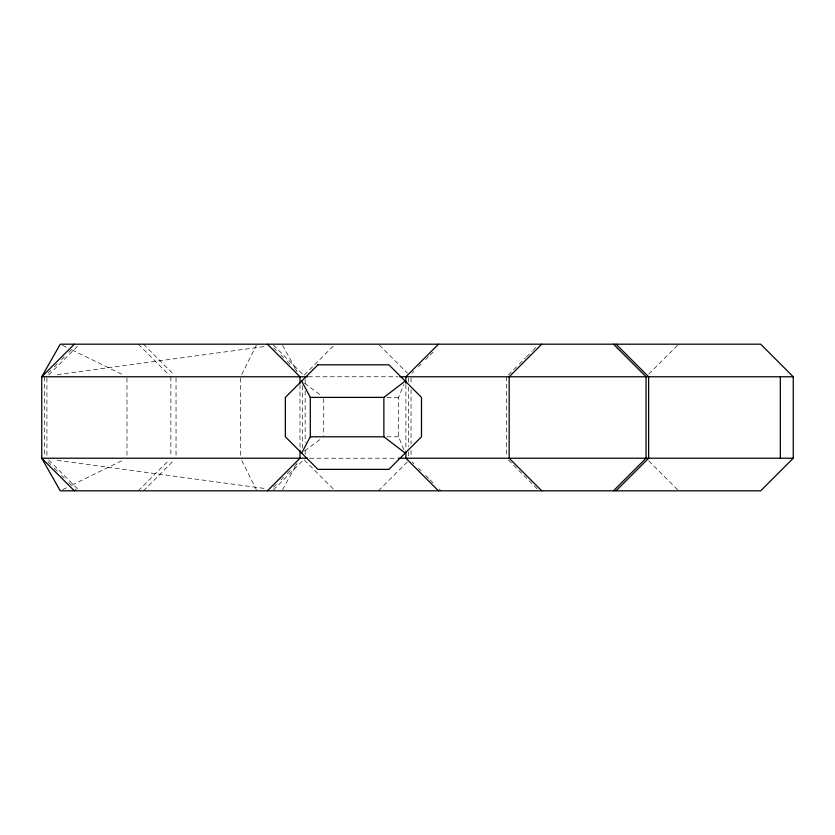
<?xml version="1.0" encoding="UTF-8"?>
<svg xmlns="http://www.w3.org/2000/svg" width="835" height="835" viewBox="0 0 835 835"><rect width="100%" height="100%" fill="white"/><g stroke="black" fill="none" stroke-linecap="round" stroke-linejoin="round"><path stroke-width="0.63" stroke-dasharray="4.17 3.13" d="M403.796 449.585L398.587 436.788L398.587 397.387L403.796 384.591M241.764 374.445L256.324 345.346M282.574 489.686L296.884 463.853M47.95 373.151L50.664 370.437M54.285 366.815L57.907 363.194M61.529 359.572L64.243 356.858M68.773 352.328L71.486 349.614M48.722 374.957L79.502 344.187M138.286 490.813L169.067 460.043M143.453 490.813L174.233 460.043M304.389 374.957L335.159 344.187M273.619 487.191L276.333 484.477M280.852 479.948L283.576 477.234M287.188 473.612L290.81 470.001M294.431 466.379L297.145 463.665M273.483 489.905L303.355 460.043M412.083 373.151L413.889 371.335M418.418 366.815L421.132 364.102M425.662 359.572L429.273 355.95M430.182 355.052L434.711 350.523M378.464 490.813L407.428 461.849M508.411 374.957L518.358 364.999M519.266 364.102L525.601 357.766M526.509 356.858L531.937 351.431M532.845 350.523L537.364 345.993M648.764 374.059L677.728 345.095M304.65 450.858L321.705 438.271M62.594 489.675L67.28 487.379M71.956 485.093L122.286 460.513M57.25 374.664L266.448 346.285M308.324 376.773L398.128 376.773M386.97 397.387L398.587 397.387M386.97 436.788L398.587 436.788M309.628 458.227L397.272 458.227M57.25 460.336L266.448 488.715M62.594 345.325L67.28 347.621M71.956 349.907L122.286 374.487M304.65 383.317L321.705 395.905M648.764 460.941L677.728 489.905M508.411 460.043L539.18 490.813M379.361 345.095L407.428 373.151M412.083 461.849L413.889 463.665M418.418 468.184L421.132 470.898M425.662 475.428L429.273 479.05M430.182 479.948L434.711 484.477M439.231 489.007L441.047 490.813M273.483 345.095L303.355 374.957M273.619 347.809L276.333 350.523M280.852 355.052L283.576 357.766M287.188 361.388L290.81 364.999M294.431 368.621L297.145 371.335M304.389 460.043L335.159 490.813M143.453 344.187L174.233 374.957M138.286 344.187L169.067 374.957M48.722 460.043L79.502 490.813M47.95 461.849L50.664 464.563M54.285 468.184L57.907 471.806M61.529 475.428L64.243 478.142M68.773 482.672L71.486 485.385M75.108 489.007L76.914 490.813M282.574 345.314L296.884 371.147M241.764 460.555L256.324 489.654M506.594 376.773L506.594 456.933M411.039 378.067L411.039 384.528M411.039 389.705L411.039 444.011M411.039 450.472L411.039 456.933M408.461 378.067L408.461 381.939M408.461 387.116L408.461 446.589M408.461 451.766L408.461 456.933M405.883 384.528L405.883 450.472M323.709 398.66L323.709 435.515M305.161 379.361L305.161 384.528M305.161 390.989L305.161 442.717M305.161 450.472L305.161 454.355M302.583 385.822L302.583 447.884M299.995 384.528L299.995 449.178M240.605 378.067L240.605 456.933M176.039 378.067L176.039 456.933M170.872 376.773L170.872 456.933M126.972 378.067L126.972 456.933M46.917 378.067L46.917 456.933M44.328 376.773L44.328 456.933"/><path stroke-width="1.25" d="M301.633 453.081L310.296 436.788L310.296 397.387L301.633 381.094M74.336 344.187L41.75 376.773L41.75 458.227L60.256 490.813L760.664 490.813L793.25 458.227L793.25 376.773L760.664 344.187L60.256 344.187L41.75 376.773L307.468 376.773M267.409 490.813L299.995 458.227L299.995 450.472M438.458 344.187L405.883 376.773L405.883 383.234M541.758 344.187L509.173 376.773L509.173 458.227L541.758 490.813M613.464 490.813L646.05 458.227L646.05 376.773L613.464 344.187M616.053 490.813L648.628 458.227L648.628 376.773L616.053 344.187M310.296 397.387L383.86 397.387L405.205 381.094M399.871 376.773L793.25 376.773M310.296 436.788L383.86 436.788L405.205 453.081M307.468 458.227L41.75 458.227L74.336 490.813M398.566 458.227L793.25 458.227M438.458 490.813L405.883 458.227L405.883 451.766M267.409 344.187L299.995 376.773L299.995 383.234M780.339 376.773L780.339 458.227M383.86 397.387L383.86 436.788M317.926 364.811L285.351 397.387L285.351 436.788L317.926 469.374L388.922 469.374L421.498 436.788L421.498 397.387L388.922 364.811L317.926 364.811"/></g></svg>
